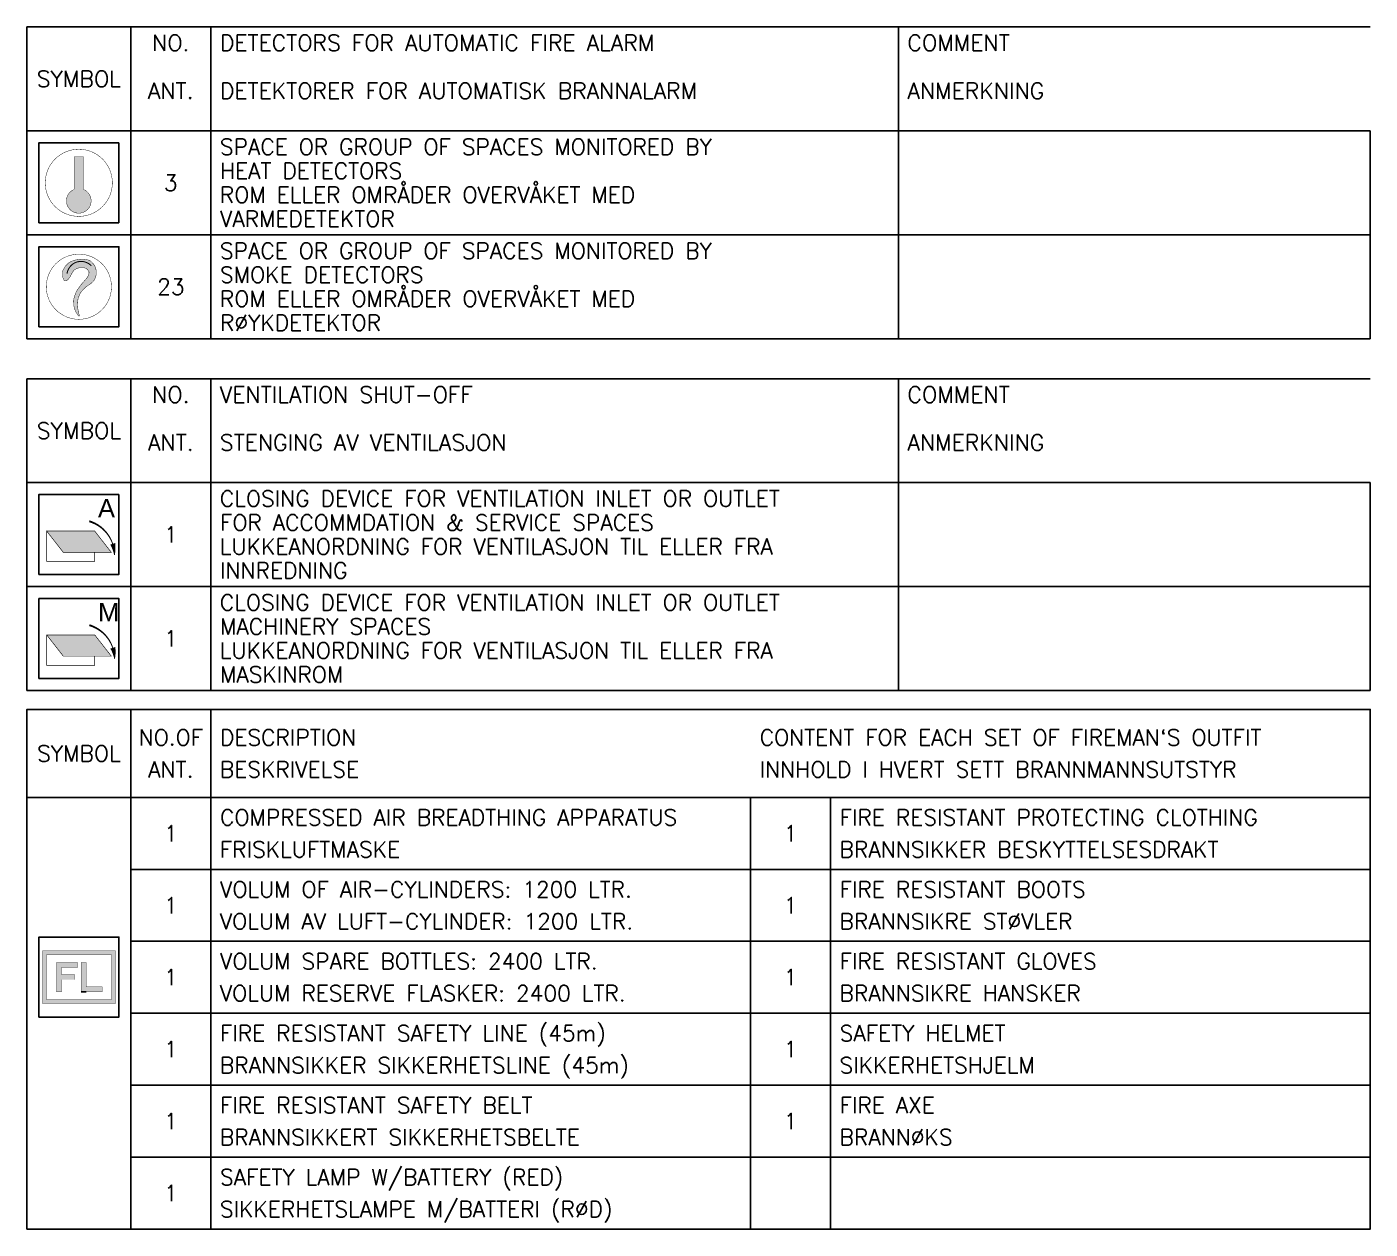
# Model space of a CAD drawing. Header units: millimetres. Extents: x 1084702 to 1166801, y 36632 to 124519.
# Drawn here: x 1132620 to 1146061, y 50822 to 62852 of the extents above; entities that cross this region are included whole.
import ezdxf
from ezdxf.enums import TextEntityAlignment as Align

# ---------------------------------------------------------------- set-up
doc = ezdxf.new("R2010")
doc.units = ezdxf.units.MM
doc.header["$LTSCALE"] = 250
doc.layers.get('0').update_dxf_attribs({"color": 255})
for name, color, linetype in [('%legend', 1, 'Continuous'), ('%symbol', 1, 'Continuous'), ('SAFECO1', 10, 'Continuous'), ('SAFECO3', 80, 'Continuous'), ('SAFECO5', 150, 'Continuous'), ('SAFECO7', 255, 'Continuous'), ('SAFETX1', 1, 'Continuous'), ('SAFETX2', 2, 'Continuous'), ('SAFETX7', 255, 'Continuous')]:
    doc.layers.add(name, color=color, linetype=linetype)
doc.styles.add('LEGEND TXT', font='romans.shx')
doc.styles.add('ROMANS', font='ROMANS.shx', dxfattribs={"height": 100})
doc.styles.add('SYMBOL TXT', font='arial.ttf')

# ---------------------------------------------------------------- blocks, each defined once
blk = doc.blocks.new('A.2.31_SYMB')
at = {"layer": 'SAFECO1'}
h = blk.add_hatch(color=256, dxfattribs=at)
h.dxf.hatch_style = 1
h.paths.add_polyline_path([(-488, 936), (488, 936), (488, 264), (-488, 264)], flags=16)
h.paths.add_polyline_path([(-548, 996), (548, 996), (548, 204), (-548, 204)])
h = blk.add_hatch(color=256, dxfattribs=at)
h.dxf.hatch_style = 1
h.paths.add_polyline_path([(-67, 562), (-259, 562), (-259, 379), (-336, 379), (-336, 821), (-19, 821), (-19, 744), (-259, 744), (-259, 638), (-67, 638)])
h = blk.add_hatch(color=256, dxfattribs=at)
h.dxf.hatch_style = 1
h.paths.add_polyline_path([(108, 821), (32, 821), (32, 379), (108, 379), (348, 379), (348, 456), (108, 456), (108, 562), (108, 638)])
at = {"layer": 'SAFECO7'}
blk.add_line((32, 379), (108, 379), dxfattribs=at)
at = {"layer": 'SAFECO7', "lineweight": -3}
blk.add_lwpolyline([(-600, 0), (600, 0), (600, 1200), (-600, 1200)], close=True, dxfattribs=at)
at = {"layer": 'SAFECO7'}
for points, const_width in [([(-548, 996), (548, 996), (548, 204), (-548, 204)], 6), ([(-488, 936), (488, 936), (488, 264), (-488, 264)], 6), ([(-67, 562), (-259, 562), (-259, 379), (-336, 379), (-336, 821), (-19, 821), (-19, 744), (-259, 744), (-259, 638), (-67, 638)], 4.8), ([(108, 638), (108, 638), (108, 562), (108, 562), (108, 456), (348, 456), (348, 379), (32, 379), (32, 821), (108, 821), (108, 821), (108, 821)], 4.8)]:
    blk.add_lwpolyline(points, close=True, dxfattribs=dict(at, const_width=const_width))
at = {"layer": 'SAFETX1', "style": 'SYMBOL TXT'}
blk.add_attdef('NO.', text='', height=200, dxfattribs=at).set_placement((746, 600), align=Align.MIDDLE_LEFT)
blk = doc.blocks.new('FIRELI06')
for p, q in [((13, 54), (13, 65)), ((23, 54), (23, 65)), ((0, 54), (0, 0)), ((23, 45), (23, 54)), ((90.5, 45), (90.5, 54)), ((100.5, 45), (100.5, 54)), ((23, 36), (23, 45)), ((90.5, 36), (90.5, 45)), ((100.5, 36), (100.5, 45)), ((23, 27), (23, 36)), ((90.5, 27), (90.5, 36)), ((100.5, 27), (100.5, 36)), ((23, 18), (23, 27)), ((90.5, 18), (90.5, 27)), ((100.5, 18), (100.5, 27)), ((23, 0), (23, 18)), ((90.5, 0), (90.5, 18)), ((100.5, 0), (100.5, 18)), ((13, 0), (0, 0))]:
    blk.add_line(p, q)
blk.add_lwpolyline([(168, 54), (0, 54), (0, 65), (168, 65)], close=True)
for points in [[(13, 54), (13, 45), (168, 45), (168, 54)], [(13, 45), (13, 36), (168, 36), (168, 45)], [(13, 36), (13, 27), (168, 27), (168, 36)], [(13, 27), (13, 18), (168, 18), (168, 27)], [(13, 18), (13, 9), (168, 9), (168, 18)], [(13, 9), (13, 0), (168, 0), (168, 9)]]:
    blk.add_lwpolyline(points)
at = {"layer": '%symbol', "xscale": 0.008333333333335274, "yscale": 0.008333333333335274, "zscale": 0.008333333333335274}
blk.add_blockref('A.2.31_SYMB', (6.5, 26.52), dxfattribs=at)
at = {"style": 'ROMANS'}
for tag, p in [('NOOF', (18, 61.5)), ('ANT', (18, 57.5)), ('ANTALL', (95.5, 13.5))]:
    blk.add_attdef(tag, text='', height=2, dxfattribs=at).set_placement(p, align=Align.MIDDLE_CENTER)
for tag, p in [('DESC', (24.15, 60.5)), ('DESC1', (91.65, 60.5)), ('BESKR', (24.14, 56.5)), ('BESKR1', (91.64, 56.5)), ('B1E', (24.15, 50.5)), ('B2E', (101.65, 50.5)), ('B1N', (24.14, 46.5)), ('B2N', (101.64, 46.5)), ('B3E', (24.15, 41.5)), ('B4E', (101.65, 41.5)), ('B3N', (24.14, 37.5)), ('B4N', (101.64, 37.5)), ('B5E', (24.15, 32.5)), ('B6E', (101.65, 32.5)), ('B5N', (24.14, 28.5)), ('B6N', (101.64, 28.5)), ('B7E', (24.15, 23.5)), ('B8E', (101.65, 23.5)), ('B7N', (24.14, 19.5)), ('B8N', (101.64, 19.5)), ('B9E', (24.15, 14.5)), ('B10E', (101.65, 14.5)), ('B9N', (24.14, 10.5)), ('B10N', (101.64, 10.5)), ('B11E', (24.15, 5.5)), ('B11N', (24.14, 1.5))]:
    blk.add_attdef(tag, p, '', height=2, dxfattribs=at)
for tag, p in [('SYMBOL', (6.5, 59.5)), ('ANTALL', (18, 49.5)), ('ANTALL', (95.5, 49.5)), ('ANTALL', (18, 40.5)), ('ANTALL', (95.5, 40.5)), ('ANTALL', (18, 31.5)), ('ANTALL', (95.5, 31.5)), ('ANTALL', (18, 22.5)), ('ANTALL', (95.5, 22.5)), ('ANTALL', (18, 13.5)), ('ANTALL', (18, 4.5))]:
    blk.add_attdef(tag, text='', height=2, dxfattribs=at).set_placement(p, align=Align.MIDDLE)
blk = doc.blocks.new('0 LEGEND')
at = {"color": 0, "linetype": 'ByBlock', "lineweight": -2}
for p, q in [((0, 0), (0, -1560)), ((1560, 0), (1560, -1560)), ((2760, 0), (2760, -1560)), ((13080, 0), (13080, -1560)), ((20160, -1560), (20160, 0)), ((0, -1560), (20160, -1560))]:
    blk.add_line(p, q, dxfattribs=at)
blk.add_lwpolyline([(180, -1380), (1380, -1380), (1380, -180), (180, -180)], close=True, dxfattribs=at)
at = {"layer": 'SAFETX7', "style": 'ROMANS'}
for tag, p in [('DESCRIPTION1', (2897, -360)), ('COMMENT1', (13217, -360)), ('DESCRIPTION2', (2898, -720)), ('COMMENT2', (13218, -720)), ('BESKRIVELSE3', (2897, -1080)), ('KOMMENTAR1', (13217, -1080)), ('BESKRIVELSE4', (2898, -1440)), ('KOMMENTAR2', (13218, -1440))]:
    blk.add_attdef(tag, p, '', height=240, dxfattribs=at)
blk.add_attdef('ANTALL', text='', height=240, dxfattribs=at).set_placement((2160, -780), align=Align.MIDDLE_CENTER)
blk = doc.blocks.new('A.2.41_SYMB')
at = {"layer": 'SAFECO1'}
h = blk.add_hatch(color=256, dxfattribs=at)
h.dxf.hatch_style = 1
h.paths.add_polyline_path([(-220, 689), (-226, 701), (-232, 713), (-236, 724), (-240, 735), (-242, 746), (-244, 756), (-246, 766), (-246, 775), (-247, 784), (-247, 792), (-247, 800), (-247, 807), (-247, 814), (-246, 821), (-245, 827), (-244, 833), (-242, 838), (-240, 844), (-238, 849), (-236, 854), (-233, 859), (-230, 864), (-228, 868), (-225, 873), (-222, 878), (-219, 883), (-216, 888), (-213, 893), (-210, 898), (-206, 903), (-203, 907), (-199, 912), (-196, 917), (-192, 921), (-188, 926), (-184, 930), (-179, 934), (-175, 938), (-171, 942), (-167, 946), (-163, 949), (-159, 953), (-155, 956), (-150, 959), (-146, 962), (-142, 964), (-137, 967), (-133, 970), (-128, 972), (-123, 975), (-118, 977), (-113, 980), (-108, 982), (-102, 985), (-97, 987), (-92, 989), (-87, 991), (-82, 993), (-76, 995), (-71, 996), (-66, 998), (-60, 1000), (-54, 1001), (-48, 1003), (-41, 1004), (-34, 1005), (-26, 1006), (-19, 1007), (-11, 1009), (-3, 1009), (5, 1010), (13, 1011), (21, 1012), (28, 1012), (36, 1013), (43, 1013), (50, 1013), (58, 1013), (65, 1013), (72, 1013), (79, 1012), (86, 1012), (93, 1011), (99, 1010), (106, 1009), (113, 1008), (119, 1006), (126, 1005), (133, 1003), (139, 1001), (146, 999), (152, 997), (159, 994), (164, 992), (170, 989), (176, 985), (181, 982), (185, 978), (189, 974), (193, 970), (197, 966), (201, 962), (204, 958), (207, 955), (210, 951), (212, 948), (215, 945), (217, 942), (219, 940), (222, 937), (224, 933), (227, 930), (229, 926), (232, 922), (235, 918), (237, 913), (240, 908), (243, 903), (245, 898), (247, 893), (249, 887), (251, 881), (253, 875), (254, 868), (256, 862), (257, 855), (258, 848), (259, 841), (259, 834), (260, 826), (260, 819), (260, 811), (260, 804), (260, 796), (259, 789), (259, 782), (258, 776), (257, 769), (256, 763), (254, 757), (253, 751), (251, 746), (249, 740), (247, 734), (245, 729), (242, 723), (240, 718), (237, 712), (234, 707), (231, 702), (228, 697), (225, 692), (222, 688), (219, 684), (216, 680), (212, 676), (209, 673), (205, 669), (201, 665), (196, 662), (192, 658), (187, 654), (182, 650), (176, 647), (171, 643), (165, 639), (159, 635), (154, 631), (148, 627), (142, 623), (137, 620), (131, 616), (125, 612), (120, 608), (115, 604), (109, 600), (104, 596), (99, 591), (94, 586), (90, 581), (85, 576), (80, 572), (76, 567), (72, 562), (67, 558), (63, 554), (59, 550), (55, 545), (51, 541), (47, 537), (43, 533), (40, 529), (36, 524), (33, 520), (30, 515), (27, 510), (24, 505), (22, 501), (19, 496), (16, 491), (14, 486), (11, 481), (9, 476), (7, 471), (5, 466), (2, 461), (0, 456), (-2, 451), (-4, 446), (-5, 441), (-7, 436), (-9, 430), (-10, 425), (-12, 419), (-13, 413), (-14, 407), (-15, 400), (-16, 394), (-16, 387), (-17, 379), (-18, 372), (-18, 365), (-18, 357), (-19, 349), (-19, 341), (-19, 332), (-19, 324), (-19, 316), (-19, 308), (-18, 300), (-18, 292), (-17, 285), (-17, 278), (-16, 271), (-15, 265), (-13, 258), (-12, 252), (-11, 246), (-10, 241), (-9, 235), (-8, 229), (-6, 223), (-5, 218), (-4, 212), (-3, 207), (-2, 202), (-1, 198), (0, 193), (1, 189), (3, 186), (4, 182), (5, 179), (6, 177), (7, 174), (8, 172), (8, 170), (9, 167), (8, 165), (8, 164), (7, 162), (6, 161), (5, 159), (4, 159), (3, 158), (1, 158), (0, 159), (-1, 159), (-3, 160), (-4, 161), (-5, 163), (-7, 165), (-8, 167), (-10, 169), (-11, 171), (-13, 173), (-15, 175), (-16, 178), (-18, 181), (-20, 183), (-22, 186), (-24, 189), (-26, 192), (-28, 195), (-30, 198), (-32, 202), (-35, 205), (-37, 208), (-39, 212), (-41, 215), (-43, 219), (-45, 223), (-47, 227), (-49, 231), (-50, 235), (-52, 238), (-54, 242), (-56, 247), (-58, 251), (-60, 255), (-61, 259), (-63, 263), (-65, 268), (-66, 272), (-68, 276), (-69, 281), (-70, 286), (-71, 291), (-72, 296), (-73, 301), (-74, 307), (-75, 313), (-75, 319), (-76, 325), (-76, 332), (-77, 338), (-77, 345), (-77, 352), (-77, 358), (-78, 365), (-78, 371), (-78, 376), (-78, 382), (-78, 387), (-78, 392), (-78, 396), (-77, 401), (-77, 405), (-76, 410), (-76, 415), (-75, 419), (-74, 424), (-73, 429), (-72, 434), (-71, 438), (-69, 443), (-68, 448), (-66, 453), (-65, 458), (-63, 463), (-61, 467), (-60, 472), (-58, 477), (-56, 482), (-54, 488), (-52, 493), (-50, 498), (-48, 503), (-46, 509), (-44, 514), (-42, 520), (-39, 526), (-36, 531), (-33, 537), (-29, 543), (-26, 549), (-22, 554), (-18, 560), (-14, 565), (-10, 571), (-7, 576), (-3, 581), (0, 585), (3, 590), (7, 594), (10, 598), (13, 602), (16, 607), (19, 611), (22, 615), (26, 620), (29, 625), (33, 629), (36, 634), (40, 638), (44, 643), (47, 648), (51, 652), (55, 657), (59, 661), (63, 666), (66, 670), (70, 674), (73, 678), (77, 682), (80, 686), (83, 689), (86, 693), (88, 696), (91, 699), (94, 703), (97, 706), (100, 710), (103, 713), (107, 717), (110, 720), (113, 724), (116, 728), (120, 731), (123, 735), (126, 739), (128, 743), (131, 747), (133, 751), (135, 755), (137, 759), (139, 763), (140, 767), (142, 771), (143, 775), (145, 779), (146, 782), (147, 786), (148, 790), (149, 793), (150, 796), (151, 799), (151, 802), (152, 805), (152, 808), (152, 811), (152, 814), (152, 816), (152, 819), (152, 821), (151, 824), (150, 827), (149, 829), (148, 832), (146, 835), (145, 838), (143, 840), (141, 843), (140, 846), (138, 848), (135, 851), (133, 853), (131, 856), (128, 858), (126, 860), (123, 863), (120, 865), (117, 867), (114, 869), (111, 871), (108, 873), (104, 875), (101, 877), (97, 878), (93, 879), (89, 881), (84, 882), (80, 882), (75, 883), (70, 884), (65, 884), (60, 885), (55, 885), (49, 885), (44, 885), (38, 885), (33, 885), (27, 885), (22, 885), (18, 885), (13, 884), (9, 884), (5, 883), (1, 882), (-2, 882), (-6, 881), (-9, 880), (-13, 878), (-17, 877), (-21, 876), (-24, 874), (-28, 873), (-32, 871), (-36, 869), (-40, 868), (-44, 866), (-48, 864), (-51, 863), (-55, 861), (-58, 859), (-62, 858), (-65, 855), (-68, 853), (-71, 851), (-74, 848), (-77, 844), (-80, 841), (-82, 837), (-85, 833), (-88, 829), (-90, 825), (-93, 821), (-96, 816), (-98, 812), (-101, 807), (-104, 803), (-106, 798), (-109, 793), (-111, 789), (-114, 784), (-116, 779), (-119, 775), (-121, 770), (-123, 765), (-125, 761), (-128, 756), (-130, 752), (-132, 748), (-135, 744), (-137, 740), (-140, 737), (-142, 733), (-145, 730), (-148, 726), (-151, 723), (-153, 720), (-156, 716), (-159, 713), (-162, 710), (-165, 707), (-168, 704), (-172, 701), (-175, 698), (-180, 696), (-184, 694), (-189, 692), (-194, 690), (-199, 689), (-204, 689), (-210, 688), (-215, 688)])
at = {"layer": 'SAFECO7', "lineweight": -3}
blk.add_lwpolyline([(-600, 0), (600, 0), (600, 1200), (-600, 1200)], close=True, dxfattribs=at)
at = {"layer": 'SAFECO7'}
for points, const_width in [([(0, 1089, 1), (0, 111, 1), (0, 1089, 1)], 6), ([(-178, 796, -0.606738), (-178, 796, -0.629433), (187, 914, -0.299862)], 15)]:
    blk.add_lwpolyline(points, format="xyb", dxfattribs=dict(at, const_width=const_width))
at = {"layer": 'SAFECO7', "const_width": 6}
blk.add_lwpolyline([(-220, 689), (-226, 701), (-232, 713), (-236, 724), (-240, 735), (-242, 746), (-244, 756), (-246, 766), (-246, 775), (-247, 784), (-247, 792), (-247, 800), (-247, 807), (-247, 814), (-246, 821), (-245, 827), (-244, 833), (-242, 838), (-240, 844), (-238, 849), (-236, 854), (-233, 859), (-230, 864), (-228, 868), (-225, 873), (-222, 878), (-219, 883), (-216, 888), (-213, 893), (-210, 898), (-206, 903), (-203, 907), (-199, 912), (-196, 917), (-192, 921), (-188, 926), (-184, 930), (-179, 934), (-175, 938), (-171, 942), (-167, 946), (-163, 949), (-159, 953), (-155, 956), (-150, 959), (-146, 962), (-142, 964), (-137, 967), (-133, 970), (-128, 972), (-123, 975), (-118, 977), (-113, 980), (-108, 982), (-102, 985), (-97, 987), (-92, 989), (-87, 991), (-82, 993), (-76, 995), (-71, 996), (-66, 998), (-60, 1000), (-54, 1001), (-48, 1003), (-41, 1004), (-34, 1005), (-26, 1006), (-19, 1007), (-11, 1009), (-3, 1009), (5, 1010), (13, 1011), (21, 1012), (28, 1012), (36, 1013), (43, 1013), (50, 1013), (58, 1013), (65, 1013), (72, 1013), (79, 1012), (86, 1012), (93, 1011), (99, 1010), (106, 1009), (113, 1008), (119, 1006), (126, 1005), (133, 1003), (139, 1001), (146, 999), (152, 997), (159, 994), (164, 992), (170, 989), (176, 985), (181, 982), (185, 978), (189, 974), (193, 970), (197, 966), (201, 962), (204, 958), (207, 955), (210, 951), (212, 948), (215, 945), (217, 942), (219, 940), (222, 937), (224, 933), (227, 930), (229, 926), (232, 922), (235, 918), (237, 913), (240, 908), (243, 903), (245, 898), (247, 893), (249, 887), (251, 881), (253, 875), (254, 868), (256, 862), (257, 855), (258, 848), (259, 841), (259, 834), (260, 826), (260, 819), (260, 811), (260, 804), (260, 796), (259, 789), (259, 782), (258, 776), (257, 769), (256, 763), (254, 757), (253, 751), (251, 746), (249, 740), (247, 734), (245, 729), (242, 723), (240, 718), (237, 712), (234, 707), (231, 702), (228, 697), (225, 692), (222, 688), (219, 684), (216, 680), (212, 676), (209, 673), (205, 669), (201, 665), (196, 662), (192, 658), (187, 654), (182, 650), (176, 647), (171, 643), (165, 639), (159, 635), (154, 631), (148, 627), (142, 623), (137, 620), (131, 616), (125, 612), (120, 608), (115, 604), (109, 600), (104, 596), (99, 591), (94, 586), (90, 581), (85, 576), (80, 572), (76, 567), (72, 562), (67, 558), (63, 554), (59, 550), (55, 545), (51, 541), (47, 537), (43, 533), (40, 529), (36, 524), (33, 520), (30, 515), (27, 510), (24, 505), (22, 501), (19, 496), (16, 491), (14, 486), (11, 481), (9, 476), (7, 471), (5, 466), (2, 461), (0, 456), (-2, 451), (-4, 446), (-5, 441), (-7, 436), (-9, 430), (-10, 425), (-12, 419), (-13, 413), (-14, 407), (-15, 400), (-16, 394), (-16, 387), (-17, 379), (-18, 372), (-18, 365), (-18, 357), (-19, 349), (-19, 341), (-19, 332), (-19, 324), (-19, 316), (-19, 308), (-18, 300), (-18, 292), (-17, 285), (-17, 278), (-16, 271), (-15, 265), (-13, 258), (-12, 252), (-11, 246), (-10, 241), (-9, 235), (-8, 229), (-6, 223), (-5, 218), (-4, 212), (-3, 207), (-2, 202), (-1, 198), (0, 193), (1, 189), (3, 186), (4, 182), (5, 179), (6, 177), (7, 174), (8, 172), (8, 170), (9, 167), (8, 165), (8, 164), (7, 162), (6, 161), (5, 159), (4, 159), (3, 158), (1, 158), (0, 159), (-1, 159), (-3, 160), (-4, 161), (-5, 163), (-7, 165), (-8, 167), (-10, 169), (-11, 171), (-13, 173), (-15, 175), (-16, 178), (-18, 181), (-20, 183), (-22, 186), (-24, 189), (-26, 192), (-28, 195), (-30, 198), (-32, 202), (-35, 205), (-37, 208), (-39, 212), (-41, 215), (-43, 219), (-45, 223), (-47, 227), (-49, 231), (-50, 235), (-52, 238), (-54, 242), (-56, 247), (-58, 251), (-60, 255), (-61, 259), (-63, 263), (-65, 268), (-66, 272), (-68, 276), (-69, 281), (-70, 286), (-71, 291), (-72, 296), (-73, 301), (-74, 307), (-75, 313), (-75, 319), (-76, 325), (-76, 332), (-77, 338), (-77, 345), (-77, 352), (-77, 358), (-78, 365), (-78, 371), (-78, 376), (-78, 382), (-78, 387), (-78, 392), (-78, 396), (-77, 401), (-77, 405), (-76, 410), (-76, 415), (-75, 419), (-74, 424), (-73, 429), (-72, 434), (-71, 438), (-69, 443), (-68, 448), (-66, 453), (-65, 458), (-63, 463), (-61, 467), (-60, 472), (-58, 477), (-56, 482), (-54, 488), (-52, 493), (-50, 498), (-48, 503), (-46, 509), (-44, 514), (-42, 520), (-39, 526), (-36, 531), (-33, 537), (-29, 543), (-26, 549), (-22, 554), (-18, 560), (-14, 565), (-10, 571), (-7, 576), (-3, 581), (0, 585), (3, 590), (7, 594), (10, 598), (13, 602), (16, 607), (19, 611), (22, 615), (26, 620), (29, 625), (33, 629), (36, 634), (40, 638), (44, 643), (47, 648), (51, 652), (55, 657), (59, 661), (63, 666), (66, 670), (70, 674), (73, 678), (77, 682), (80, 686), (83, 689), (86, 693), (88, 696), (91, 699), (94, 703), (97, 706), (100, 710), (103, 713), (107, 717), (110, 720), (113, 724), (116, 728), (120, 731), (123, 735), (126, 739), (128, 743), (131, 747), (133, 751), (135, 755), (137, 759), (139, 763), (140, 767), (142, 771), (143, 775), (145, 779), (146, 782), (147, 786), (148, 790), (149, 793), (150, 796), (151, 799), (151, 802), (152, 805), (152, 808), (152, 811), (152, 814), (152, 816), (152, 819), (152, 821), (151, 824), (150, 827), (149, 829), (148, 832), (146, 835), (145, 838), (143, 840), (141, 843), (140, 846), (138, 848), (135, 851), (133, 853), (131, 856), (128, 858), (126, 860), (123, 863), (120, 865), (117, 867), (114, 869), (111, 871), (108, 873), (104, 875), (101, 877), (97, 878), (93, 879), (89, 881), (84, 882), (80, 882), (75, 883), (70, 884), (65, 884), (60, 885), (55, 885), (49, 885), (44, 885), (38, 885), (33, 885), (27, 885), (22, 885), (18, 885), (13, 884), (9, 884), (5, 883), (1, 882), (-2, 882), (-6, 881), (-9, 880), (-13, 878), (-17, 877), (-21, 876), (-24, 874), (-28, 873), (-32, 871), (-36, 869), (-40, 868), (-44, 866), (-48, 864), (-51, 863), (-55, 861), (-58, 859), (-62, 858), (-65, 855), (-68, 853), (-71, 851), (-74, 848), (-77, 844), (-80, 841), (-82, 837), (-85, 833), (-88, 829), (-90, 825), (-93, 821), (-96, 816), (-98, 812), (-101, 807), (-104, 803), (-106, 798), (-109, 793), (-111, 789), (-114, 784), (-116, 779), (-119, 775), (-121, 770), (-123, 765), (-125, 761), (-128, 756), (-130, 752), (-132, 748), (-135, 744), (-137, 740), (-140, 737), (-142, 733), (-145, 730), (-148, 726), (-151, 723), (-153, 720), (-156, 716), (-159, 713), (-162, 710), (-165, 707), (-168, 704), (-172, 701), (-175, 698), (-180, 696), (-184, 694), (-189, 692), (-194, 690), (-199, 689), (-204, 689), (-210, 688), (-215, 688), (-220, 689)], dxfattribs=at)
blk = doc.blocks.new('A.2.42_SYMB')
at = {"layer": 'SAFECO1'}
h = blk.add_hatch(color=256, dxfattribs=at)
h.dxf.hatch_style = 1
edge = h.paths.add_edge_path()
edge.add_line((71, 500), (71, 991))
edge.add_line((71, 991), (-71, 991))
edge.add_line((-71, 991), (-71, 500))
edge.add_arc((0, 329), 185, 112.519, 270)
edge.add_arc((0, 329), 185, 270, 427.481)
at = {"layer": 'SAFECO7', "lineweight": -3}
blk.add_lwpolyline([(-600, 0), (600, 0), (600, 1200), (-600, 1200)], close=True, dxfattribs=at)
at = {"layer": 'SAFECO7', "const_width": 6}
blk.add_lwpolyline([(0, 1104, 1), (0, 96, 1), (0, 1104)], format="xyb", dxfattribs=at)
blk.add_lwpolyline([(71, 500), (71, 991), (-71, 991), (-71, 500, 0.82054), (0, 144, 0.82054)], format="xyb", close=True, dxfattribs=at)
blk = doc.blocks.new('A.1.16A_SYMB')
at = {"layer": 'SAFECO5'}
h = blk.add_hatch(color=256, dxfattribs=at)
h.dxf.hatch_style = 1
h.paths.add_polyline_path([(238, 654), (-483, 654), (-234, 335), (487, 335)])
at = {"layer": 'SAFECO7', "lineweight": -3}
blk.add_lwpolyline([(-600, 0), (600, 0), (600, 1200), (-600, 1200)], close=True, dxfattribs=at)
at = {"layer": 'SAFECO7'}
for points in [[(536, 292, 8.94, 29.2, 0.332367), (157, 800, 8.94, 8.94, 0)], [(536, 292, 8.94, 77.9, 0.08143), (509, 461, 8.94, 14.1, 0.08143)]]:
    blk.add_lwpolyline(points, format="xyseb", dxfattribs=at)
at = {"layer": 'SAFECO7', "const_width": 9.14}
blk.add_lwpolyline([(-234, 335), (-483, 654), (238, 654), (487, 335)], close=True, dxfattribs=at)
blk.add_lwpolyline([(-483, 654), (-483, 197), (238, 197), (238, 335)], dxfattribs=at)
at = {"layer": 'SAFECO7', "style": 'SYMBOL TXT'}
blk.add_text('A', height=276, dxfattribs=at).set_placement((287, 857))
blk = doc.blocks.new('A.1.16M_SYMB')
at = {"layer": 'SAFECO3'}
h = blk.add_hatch(color=256, dxfattribs=at)
h.dxf.hatch_style = 1
h.paths.add_polyline_path([(238, 654), (-483, 654), (-234, 335), (487, 335)])
at = {"layer": 'SAFECO7', "lineweight": -3}
blk.add_lwpolyline([(-600, 0), (600, 0), (600, 1200), (-600, 1200)], close=True, dxfattribs=at)
at = {"layer": 'SAFECO7'}
for points in [[(536, 292, 8.94, 29.2, 0.332367), (157, 800, 8.94, 8.94, 0)], [(536, 292, 8.94, 77.9, 0.08143), (509, 461, 8.94, 14.1, 0.08143)]]:
    blk.add_lwpolyline(points, format="xyseb", dxfattribs=at)
at = {"layer": 'SAFECO7', "const_width": 9.14}
blk.add_lwpolyline([(-234, 335), (-483, 654), (238, 654), (487, 335)], close=True, dxfattribs=at)
blk.add_lwpolyline([(-483, 654), (-483, 197), (238, 197), (238, 335)], dxfattribs=at)
at = {"layer": 'SAFECO7', "style": 'SYMBOL TXT'}
blk.add_text('M', height=276, dxfattribs=at).set_placement((287, 857))

msp = doc.modelspace()

# ---------------------------------------------------------------- linework, layer by layer
at = {"layer": '%legend', "lineweight": -3}
for p, q in [((1132620, 62852), (1132620, 61812)), ((1132620, 62852), (1146060, 62852)), ((1133660, 62852), (1133660, 61812)), ((1134460, 62852), (1134460, 61812)), ((1141340, 62852), (1141340, 61812)), ((1132620, 61812), (1146060, 61812)), ((1132621, 59332), (1132621, 58292)), ((1132621, 59332), (1146061, 59332)), ((1133661, 59332), (1133661, 58292)), ((1134461, 59332), (1134461, 58292)), ((1141341, 59332), (1141341, 58292)), ((1132621, 58292), (1146061, 58292))]:
    msp.add_line(p, q, dxfattribs=at)

# ---------------------------------------------------------------- block references
ref = msp.add_blockref('0 LEGEND', (1132620, 61812), dxfattribs=dict(at, xscale=0.6666666666666666, yscale=0.6666666666666666, zscale=0.6666666666666666))
ref.add_attrib('ANTALL', '3', dxfattribs={"layer": 'SAFETX2', "lineweight": -2, "height": 160, "style": 'LEGEND TXT'}).set_placement((1134060, 61292), align=Align.MIDDLE_CENTER)
ref.add_attrib('DESCRIPTION1', 'SPACE OR GROUP OF SPACES MONITORED BY', (1134552, 61572), dxfattribs={"layer": 'SAFETX2', "lineweight": -2, "height": 160, "style": 'LEGEND TXT'})
ref.add_attrib('DESCRIPTION2', 'HEAT DETECTORS', (1134553, 61332), dxfattribs={"layer": 'SAFETX2', "lineweight": -2, "height": 160, "style": 'LEGEND TXT'})
ref.add_attrib('BESKRIVELSE3', 'ROM ELLER OMRÅDER OVERVÅKET MED', (1134552, 61092), dxfattribs={"layer": 'SAFETX2', "lineweight": -2, "height": 160, "style": 'LEGEND TXT'})
ref.add_attrib('BESKRIVELSE4', 'VARMEDETEKTOR', (1134553, 60852), dxfattribs={"layer": 'SAFETX2', "lineweight": -2, "height": 160, "style": 'LEGEND TXT'})
ref = msp.add_blockref('0 LEGEND', (1132621, 60772), dxfattribs=dict(at, xscale=0.6666666666666666, yscale=0.6666666666666666, zscale=0.6666666666666666))
ref.add_attrib('ANTALL', '23', dxfattribs={"layer": 'SAFETX2', "lineweight": -2, "height": 160, "style": 'LEGEND TXT'}).set_placement((1134061, 60252), align=Align.MIDDLE_CENTER)
ref.add_attrib('DESCRIPTION1', 'SPACE OR GROUP OF SPACES MONITORED BY', (1134552, 60532), dxfattribs={"layer": 'SAFETX2', "lineweight": -2, "height": 160, "style": 'LEGEND TXT'})
ref.add_attrib('DESCRIPTION2', 'SMOKE DETECTORS', (1134553, 60292), dxfattribs={"layer": 'SAFETX2', "lineweight": -2, "height": 160, "style": 'LEGEND TXT'})
ref.add_attrib('BESKRIVELSE3', 'ROM ELLER OMRÅDER OVERVÅKET MED', (1134552, 60052), dxfattribs={"layer": 'SAFETX2', "lineweight": -2, "height": 160, "style": 'LEGEND TXT'})
ref.add_attrib('BESKRIVELSE4', 'RØYKDETEKTOR', (1134553, 59812), dxfattribs={"layer": 'SAFETX2', "lineweight": -2, "height": 160, "style": 'LEGEND TXT'})
ref = msp.add_blockref('0 LEGEND', (1132620, 58292), dxfattribs=dict(at, xscale=0.6666666666666666, yscale=0.6666666666666666, zscale=0.6666666666666666))
ref.add_attrib('ANTALL', '1', dxfattribs={"layer": 'SAFETX2', "lineweight": -2, "height": 160, "style": 'LEGEND TXT'}).set_placement((1134060, 57772), align=Align.MIDDLE_CENTER)
ref.add_attrib('DESCRIPTION1', 'CLOSING DEVICE FOR VENTILATION INLET OR OUTLET', (1134552, 58052), dxfattribs={"layer": 'SAFETX2', "lineweight": -2, "height": 160, "style": 'LEGEND TXT'})
ref.add_attrib('DESCRIPTION2', 'FOR ACCOMMDATION & SERVICE SPACES', (1134553, 57812), dxfattribs={"layer": 'SAFETX2', "lineweight": -2, "height": 160, "style": 'LEGEND TXT'})
ref.add_attrib('BESKRIVELSE3', 'LUKKEANORDNING FOR VENTILASJON TIL ELLER FRA', (1134552, 57572), dxfattribs={"layer": 'SAFETX2', "lineweight": -2, "height": 160, "style": 'LEGEND TXT'})
ref.add_attrib('BESKRIVELSE4', 'INNREDNING', (1134553, 57332), dxfattribs={"layer": 'SAFETX2', "lineweight": -2, "height": 160, "style": 'LEGEND TXT'})
ref = msp.add_blockref('0 LEGEND', (1132621, 57252), dxfattribs=dict(at, xscale=0.6666666666666666, yscale=0.6666666666666666, zscale=0.6666666666666666))
ref.add_attrib('ANTALL', '1', dxfattribs={"layer": 'SAFETX2', "lineweight": -2, "height": 160, "style": 'LEGEND TXT'}).set_placement((1134061, 56732), align=Align.MIDDLE_CENTER)
ref.add_attrib('DESCRIPTION1', 'CLOSING DEVICE FOR VENTILATION INLET OR OUTLET', (1134552, 57012), dxfattribs={"layer": 'SAFETX2', "lineweight": -2, "height": 160, "style": 'LEGEND TXT'})
ref.add_attrib('DESCRIPTION2', 'MACHINERY SPACES', (1134553, 56772), dxfattribs={"layer": 'SAFETX2', "lineweight": -2, "height": 160, "style": 'LEGEND TXT'})
ref.add_attrib('BESKRIVELSE3', 'LUKKEANORDNING FOR VENTILASJON TIL ELLER FRA', (1134552, 56532), dxfattribs={"layer": 'SAFETX2', "lineweight": -2, "height": 160, "style": 'LEGEND TXT'})
ref.add_attrib('BESKRIVELSE4', 'MASKINROM', (1134553, 56292), dxfattribs={"layer": 'SAFETX2', "lineweight": -2, "height": 160, "style": 'LEGEND TXT'})
at = {"layer": '%legend', "linetype": 'Continuous'}
ref = msp.add_blockref('FIRELI06', (1132621, 50822), dxfattribs=dict(at, xscale=79.99999999998138, yscale=79.99999999998138, zscale=79.99999999998138))
ref.add_attrib('DESC', 'DESCRIPTION', (1134553, 55662), dxfattribs={"layer": 'SAFETX2', "height": 160, "style": 'ROMANS'})
ref.add_attrib('BESKR', 'BESKRIVELSE', (1134552, 55342), dxfattribs={"layer": 'SAFETX2', "height": 160, "style": 'ROMANS'})
ref.add_attrib('DESC1', 'CONTENT FOR EACH SET OF FIREMAN`S OUTFIT', (1139953, 55662), dxfattribs={"layer": 'SAFETX2', "height": 160, "style": 'ROMANS'})
ref.add_attrib('BESKR1', 'INNHOLD I HVERT SETT BRANNMANNSUTSTYR', (1139952, 55342), dxfattribs={"layer": 'SAFETX2', "height": 160, "style": 'ROMANS'})
ref.add_attrib('ANTALL', '1', dxfattribs={"layer": 'SAFETX2', "height": 160, "style": 'ROMANS'}).set_placement((1134061, 54782), align=Align.MIDDLE)
ref.add_attrib('B1E', 'COMPRESSED AIR BREADTHING APPARATUS', (1134553, 54862), dxfattribs={"layer": 'SAFETX2', "height": 160, "style": 'ROMANS'})
ref.add_attrib('B1N', 'FRISKLUFTMASKE', (1134552, 54542), dxfattribs={"layer": 'SAFETX2', "height": 160, "style": 'ROMANS'})
ref.add_attrib('ANTALL', '1', dxfattribs={"layer": 'SAFETX2', "height": 160, "style": 'ROMANS'}).set_placement((1134061, 54062), align=Align.MIDDLE)
ref.add_attrib('B5E', 'VOLUM SPARE BOTTLES: 2400 LTR.', (1134553, 53422), dxfattribs={"layer": 'SAFETX2', "height": 160, "style": 'ROMANS'})
ref.add_attrib('B5N', 'VOLUM RESERVE FLASKER: 2400 LTR.', (1134552, 53102), dxfattribs={"layer": 'SAFETX2', "height": 160, "style": 'ROMANS'})
ref.add_attrib('ANTALL', '1', dxfattribs={"layer": 'SAFETX2', "height": 160, "style": 'ROMANS'}).set_placement((1134061, 53342), align=Align.MIDDLE)
ref.add_attrib('B7E', 'FIRE RESISTANT SAFETY LINE (45m)', (1134553, 52702), dxfattribs={"layer": 'SAFETX2', "height": 160, "style": 'ROMANS'})
ref.add_attrib('B7N', 'BRANNSIKKER SIKKERHETSLINE (45m)', (1134552, 52382), dxfattribs={"layer": 'SAFETX2', "height": 160, "style": 'ROMANS'})
ref.add_attrib('ANTALL', '1', dxfattribs={"layer": 'SAFETX2', "height": 160, "style": 'ROMANS'}).set_placement((1134061, 52622), align=Align.MIDDLE)
ref.add_attrib('B9E', 'FIRE RESISTANT SAFETY BELT', (1134553, 51982), dxfattribs={"layer": 'SAFETX2', "height": 160, "style": 'ROMANS'})
ref.add_attrib('B9N', 'BRANNSIKKERT SIKKERHETSBELTE', (1134552, 51662), dxfattribs={"layer": 'SAFETX2', "height": 160, "style": 'ROMANS'})
ref.add_attrib('ANTALL', '1', dxfattribs={"layer": 'SAFETX2', "height": 160, "style": 'ROMANS'}).set_placement((1134061, 51902), align=Align.MIDDLE)
ref.add_attrib('B11E', 'SAFETY LAMP W/BATTERY (RED)', (1134553, 51262), dxfattribs={"layer": 'SAFETX2', "height": 160, "style": 'ROMANS'})
ref.add_attrib('B11N', 'SIKKERHETSLAMPE M/BATTERI (RØD)', (1134552, 50942), dxfattribs={"layer": 'SAFETX2', "height": 160, "style": 'ROMANS'})
ref.add_attrib('ANTALL', '1', dxfattribs={"layer": 'SAFETX2', "height": 160, "style": 'ROMANS'}).set_placement((1140261, 54782), align=Align.MIDDLE)
ref.add_attrib('B2E', 'FIRE RESISTANT PROTECTING CLOTHING', (1140753, 54862), dxfattribs={"layer": 'SAFETX2', "height": 160, "style": 'ROMANS'})
ref.add_attrib('B2N', 'BRANNSIKKER BESKYTTELSESDRAKT', (1140752, 54542), dxfattribs={"layer": 'SAFETX2', "height": 160, "style": 'ROMANS'})
ref.add_attrib('ANTALL', '1', dxfattribs={"layer": 'SAFETX2', "height": 160, "style": 'ROMANS'}).set_placement((1140261, 54062), align=Align.MIDDLE)
ref.add_attrib('B4E', 'FIRE RESISTANT BOOTS', (1140753, 54142), dxfattribs={"layer": 'SAFETX2', "height": 160, "style": 'ROMANS'})
ref.add_attrib('B4N', 'BRANNSIKRE STØVLER', (1140752, 53822), dxfattribs={"layer": 'SAFETX2', "height": 160, "style": 'ROMANS'})
ref.add_attrib('ANTALL', '1', dxfattribs={"layer": 'SAFETX2', "height": 160, "style": 'ROMANS'}).set_placement((1140261, 53342), align=Align.MIDDLE)
ref.add_attrib('B6E', 'FIRE RESISTANT GLOVES', (1140753, 53422), dxfattribs={"layer": 'SAFETX2', "height": 160, "style": 'ROMANS'})
ref.add_attrib('B6N', 'BRANNSIKRE HANSKER', (1140752, 53102), dxfattribs={"layer": 'SAFETX2', "height": 160, "style": 'ROMANS'})
ref.add_attrib('ANTALL', '1', dxfattribs={"layer": 'SAFETX2', "height": 160, "style": 'ROMANS'}).set_placement((1140261, 52622), align=Align.MIDDLE)
ref.add_attrib('B8E', 'SAFETY HELMET', (1140753, 52702), dxfattribs={"layer": 'SAFETX2', "height": 160, "style": 'ROMANS'})
ref.add_attrib('B8N', 'SIKKERHETSHJELM', (1140752, 52382), dxfattribs={"layer": 'SAFETX2', "height": 160, "style": 'ROMANS'})
ref.add_attrib('ANTALL', '1', dxfattribs={"layer": 'SAFETX2', "height": 160, "style": 'ROMANS'}).set_placement((1140261, 51902), align=Align.MIDDLE_CENTER)
ref.add_attrib('B10E', 'FIRE AXE', (1140753, 51982), dxfattribs={"layer": 'SAFETX2', "height": 160, "style": 'ROMANS'})
ref.add_attrib('B10N', 'BRANNØKS', (1140752, 51662), dxfattribs={"layer": 'SAFETX2', "height": 160, "style": 'ROMANS'})
ref.add_attrib('SYMBOL', 'SYMBOL', dxfattribs={"layer": 'SAFETX2', "height": 160, "style": 'ROMANS'}).set_placement((1133141, 55582), align=Align.MIDDLE)
ref.add_attrib('ANT', 'ANT.', dxfattribs={"layer": 'SAFETX2', "height": 160, "style": 'ROMANS'}).set_placement((1134061, 55422), align=Align.MIDDLE_CENTER)
ref.add_attrib('NOOF', 'NO.OF', dxfattribs={"layer": 'SAFETX2', "height": 160, "style": 'ROMANS'}).set_placement((1134061, 55742), align=Align.MIDDLE_CENTER)
ref.add_attrib('ANTALL', '1', dxfattribs={"layer": 'SAFETX2', "height": 160, "style": 'ROMANS'}).set_placement((1134061, 51182), align=Align.MIDDLE)
ref.add_attrib('B3E', 'VOLUM OF AIR-CYLINDERS: 1200 LTR.', (1134553, 54142), dxfattribs={"layer": 'SAFETX2', "height": 160, "style": 'ROMANS'})
ref.add_attrib('B3N', 'VOLUM AV LUFT-CYLINDER: 1200 LTR.', (1134552, 53822), dxfattribs={"layer": 'SAFETX2', "height": 160, "style": 'ROMANS'})
at = {"layer": '%symbol', "xscale": 0.6666666666666666, "yscale": 0.6666666666666666, "zscale": 0.6666666666666666}
for name, p in [('A.2.42_SYMB', (1133140, 60892)), ('A.2.41_SYMB', (1133141, 59852)), ('A.1.16A_SYMB', (1133140, 57372)), ('A.1.16M_SYMB', (1133141, 56332))]:
    msp.add_blockref(name, p, dxfattribs=at)

# ---------------------------------------------------------------- texts
at = {"layer": 'SAFETX2', "style": 'LEGEND TXT'}
for s, p in [('NO.', (1134060, 62612)), ('ANT.', (1134060, 62132)), ('NO.', (1134061, 59092)), ('ANT.', (1134061, 58612))]:
    msp.add_text(s, height=161.3, dxfattribs=at).set_placement(p, align=Align.CENTER)
for s, height, p in [('DETECTORS FOR AUTOMATIC FIRE ALARM', 161.28, (1134552, 62612)), ('COMMENT', 161.3, (1141432, 62612)), ('DETEKTORER FOR AUTOMATISK BRANNALARM', 161.28, (1134552, 62132)), ('ANMERKNING', 161.3, (1141432, 62132)), ('VENTILATION SHUT-OFF', 161.28, (1134552, 59092)), ('COMMENT', 161.3, (1141432, 59092)), ('STENGING AV VENTILASJON', 161.28, (1134552, 58612)), ('ANMERKNING', 161.3, (1141432, 58612))]:
    msp.add_text(s, height=height, dxfattribs=at).set_placement(p)
for p in [(1133140, 62332), (1133141, 58812)]:
    msp.add_text('SYMBOL', height=161.3, dxfattribs=at).set_placement(p, align=Align.MIDDLE_CENTER)

doc.saveas('drawing.dxf')
